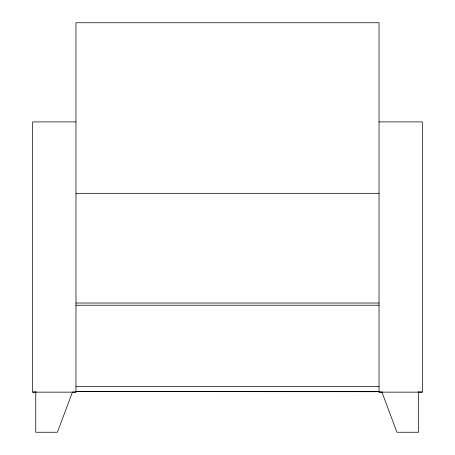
<?xml version="1.0" encoding="UTF-8"?>
<svg xmlns="http://www.w3.org/2000/svg" width="455" height="455" viewBox="0 0 455 455"><rect width="100%" height="100%" fill="white"/><g stroke="black" fill="none" stroke-linecap="round" stroke-linejoin="round"><path stroke-width="0.68" d="M72.408 392.233L57.398 432.25L35.752 432.25L35.752 391.795M75.962 121.906L32.663 121.906L32.663 392.147L75.962 392.147L75.962 22.75L379.038 22.75L379.038 392.147L422.337 392.147L422.337 121.906L379.038 121.906M75.962 193.329L379.038 193.329M75.962 303.024L379.038 303.024M75.962 305.22L379.038 305.22M75.962 386.397L379.038 386.397M75.962 391.567L379.038 391.567M75.962 391.63L379.038 391.709M32.663 392.068L36.212 392.005M72.413 392.068L75.962 392.005M379.038 392.068L382.587 392.005M418.077 392.068L422.337 392.005M381.944 392.233L396.953 432.25L418.6 432.25L418.6 391.795"/></g></svg>
